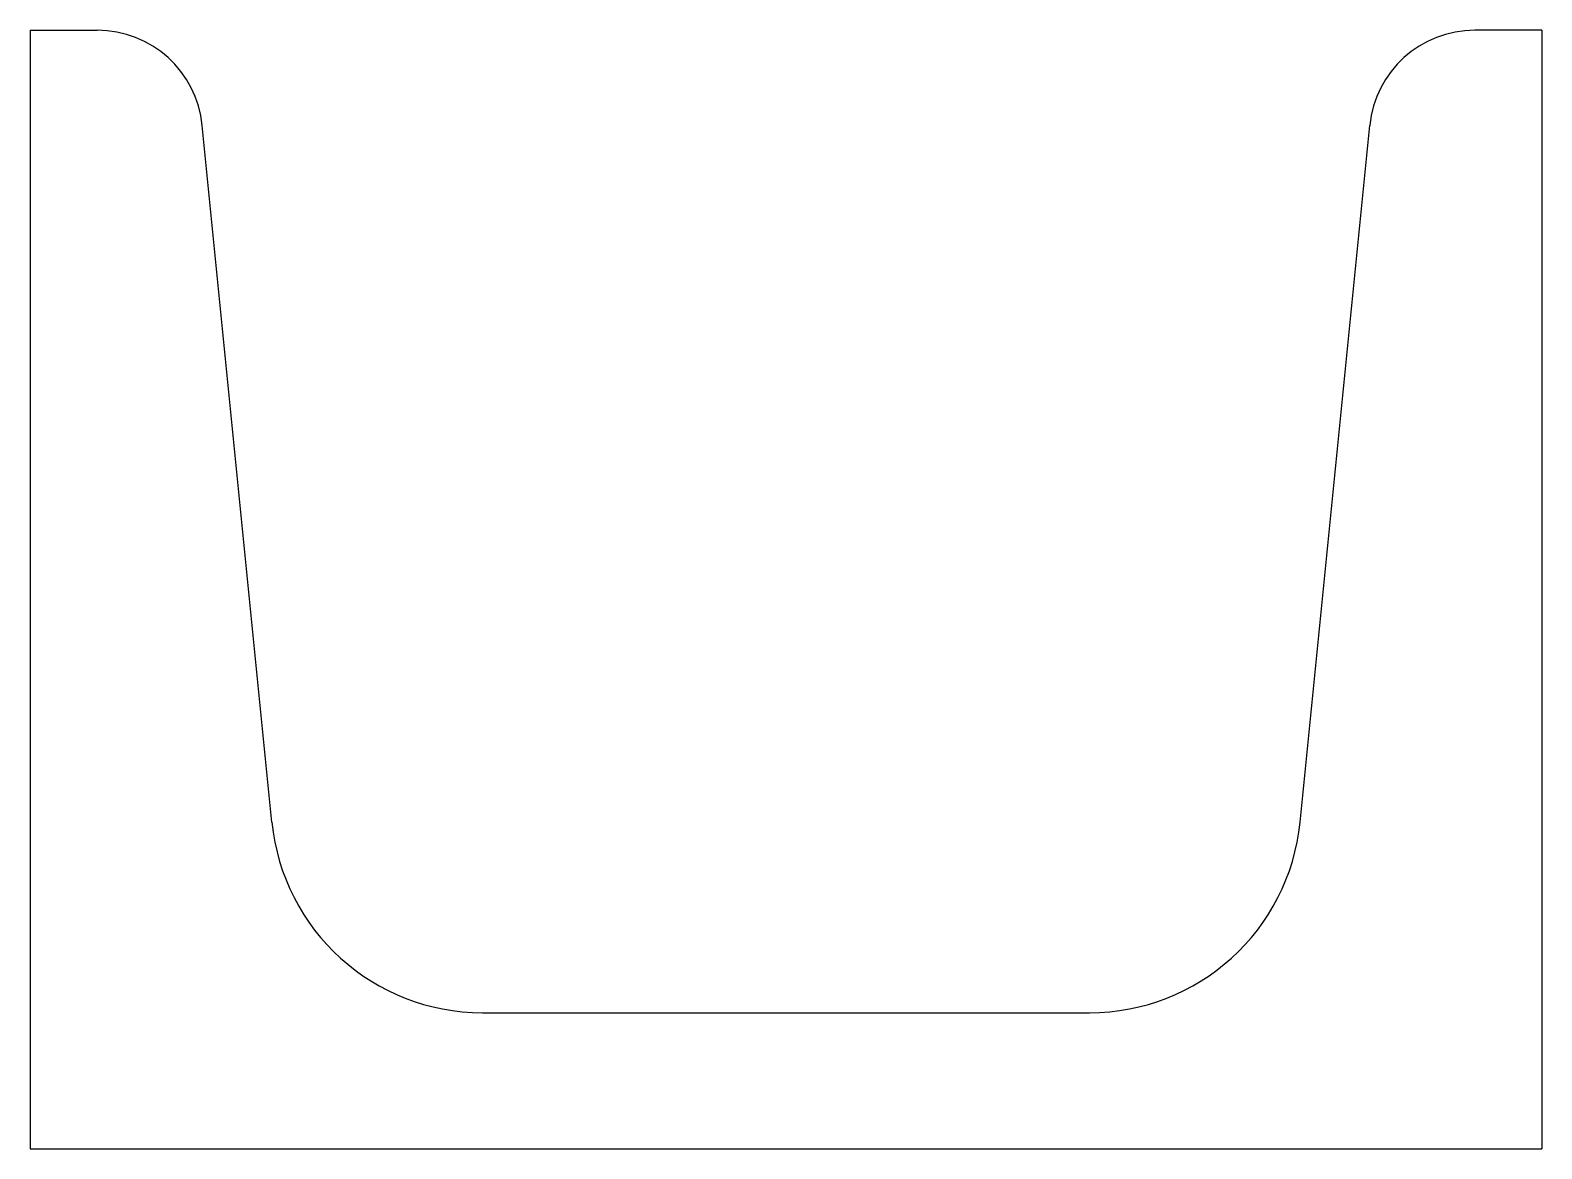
# Model space of a CAD drawing. Header units: metres. Extents: x 0 to 50, y 0 to 37.
import ezdxf

# ---------------------------------------------------------------- set-up
doc = ezdxf.new("R2010")
doc.units = ezdxf.units.M

msp = doc.modelspace()

# ---------------------------------------------------------------- linework, layer by layer
for p, q in [((0, 37), (2.21, 37)), ((0, 37), (0, 0)), ((50, 37), (47.79, 37)), ((50, 37), (50, 0)), ((7.99, 10.8), (5.69, 33.85)), ((42.01, 10.8), (44.31, 33.85)), ((14.96, 4.5), (35.04, 4.5)), ((0, 0), (50, 0))]:
    msp.add_line(p, q)
for centre, radius, start, end in [((2.21, 33.5), 3.5, 5.71, 90), ((47.79, 33.5), 3.5, 90, 174.29), ((14.96, 11.5), 7, 185.71, 270), ((35.04, 11.5), 7, 270, 354.29)]:
    msp.add_arc(centre, radius, start, end)

doc.saveas('drawing.dxf')
